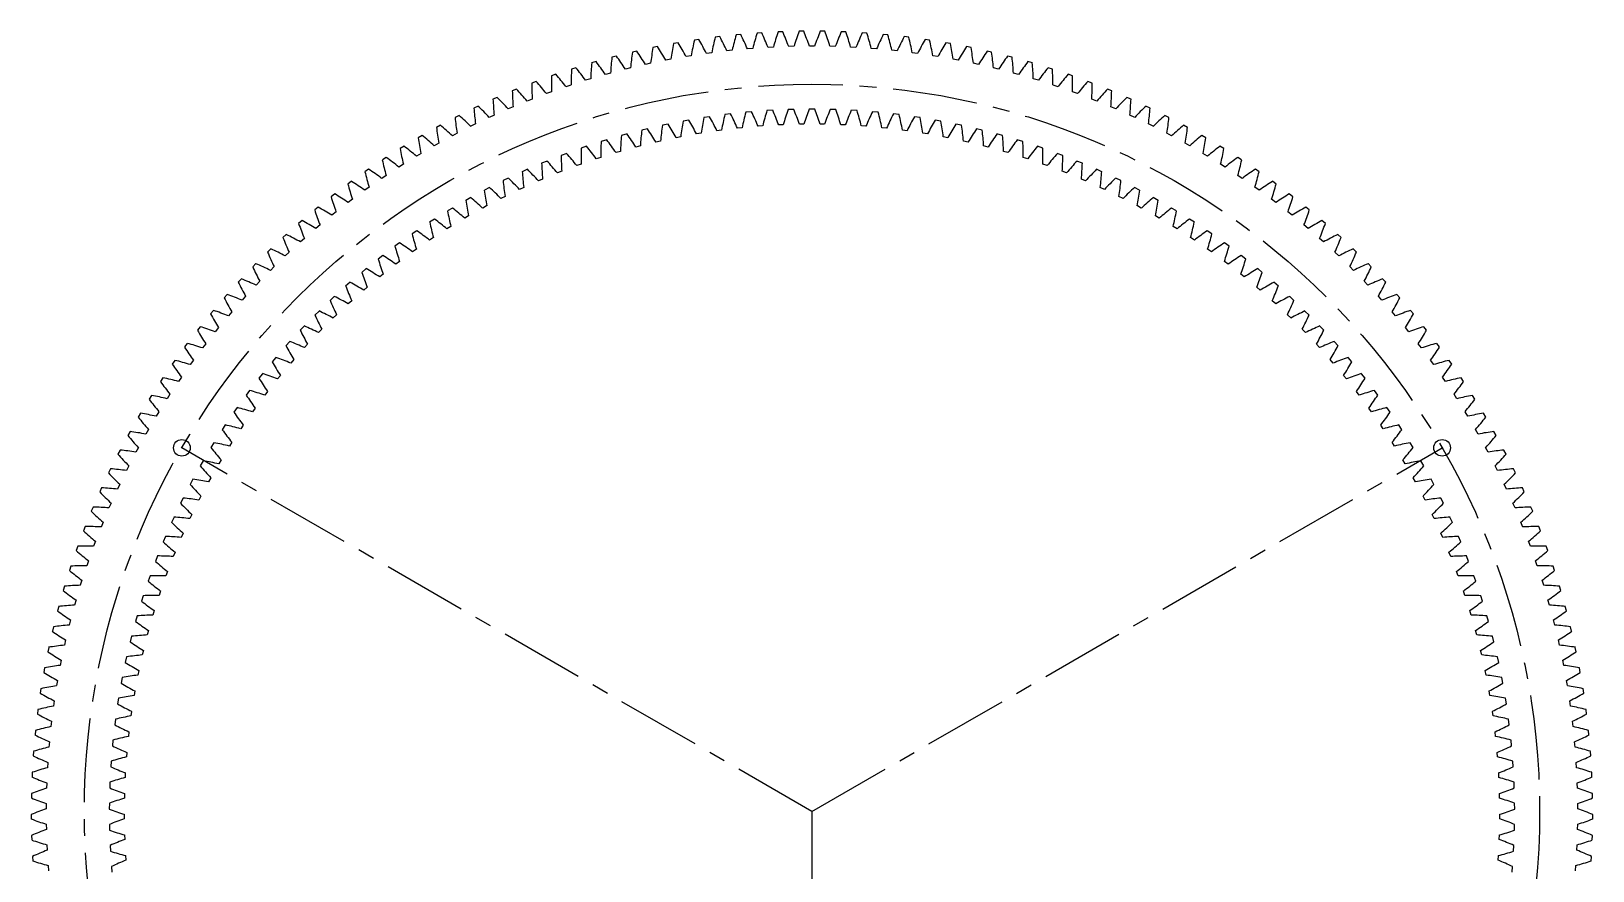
# Model space of a CAD drawing. Header units: millimetres. Extents: x -117 to 117, y -132 to 117.
# Drawn here: x -117.5 to 117.5, y -8.9 to 117.5 of the extents above; entities that cross this region are included whole.
import ezdxf

# ---------------------------------------------------------------- set-up
doc = ezdxf.new("R2010")
doc.units = ezdxf.units.MM
doc.linetypes.add('CENTERX2', pattern=[20.32, 12.7, -2.54, 2.54, -2.54])

msp = doc.modelspace()

# ---------------------------------------------------------------- linework, layer by layer
at = {"color": 7, "linetype": 'Continuous', "lineweight": 25}
for p, q in [((-23.27, 115.17), (-23.94, 115.04)), ((-20.15, 115.76), (-20.83, 115.64)), ((-17.02, 116.26), (-17.7, 116.16)), ((-13.88, 116.68), (-14.56, 116.59)), ((-10.73, 117.01), (-11.42, 116.94)), ((-7.57, 117.26), (-8.26, 117.21)), ((-4.41, 117.42), (-5.09, 117.39)), ((-2.71, 115.22), (-3.51, 115.2)), ((-1.24, 117.49), (-1.93, 117.48)), ((0.4, 115.25), (-0.4, 115.25)), ((1.93, 117.48), (1.24, 117.49)), ((3.51, 115.2), (2.71, 115.22)), ((5.09, 117.39), (4.41, 117.42)), ((8.26, 117.21), (7.57, 117.26)), ((11.42, 116.94), (10.73, 117.01)), ((14.56, 116.59), (13.88, 116.68)), ((17.7, 116.16), (17.02, 116.26)), ((20.83, 115.64), (20.15, 115.76)), ((23.94, 115.04), (23.27, 115.17)), ((-32.5, 112.92), (-33.16, 112.72)), ((-29.44, 113.75), (-30.1, 113.58)), ((-26.36, 114.5), (-27.03, 114.35)), ((-21.23, 113.28), (-22.02, 113.13)), ((-18.17, 113.81), (-18.96, 113.68)), ((-15.09, 114.26), (-15.89, 114.15)), ((-12.01, 114.62), (-12.81, 114.54)), ((-8.91, 114.9), (-9.71, 114.84)), ((-5.81, 115.1), (-6.61, 115.06)), ((6.61, 115.06), (5.81, 115.1)), ((9.71, 114.84), (8.91, 114.9)), ((12.81, 114.54), (12.01, 114.62)), ((15.89, 114.15), (15.09, 114.26)), ((18.96, 113.68), (18.17, 113.81)), ((22.02, 113.13), (21.23, 113.28)), ((27.03, 114.35), (26.36, 114.5)), ((30.1, 113.58), (29.44, 113.75)), ((33.16, 112.72), (32.5, 112.92)), ((-38.54, 111), (-39.18, 110.77)), ((-35.53, 112), (-36.18, 111.79)), ((-30.32, 111.19), (-31.09, 110.98)), ((-27.31, 111.97), (-28.09, 111.77)), ((-24.28, 112.66), (-25.06, 112.49)), ((25.06, 112.49), (24.28, 112.66)), ((28.09, 111.77), (27.31, 111.97)), ((31.09, 110.98), (30.32, 111.19)), ((36.18, 111.79), (35.53, 112)), ((39.18, 110.77), (38.54, 111)), ((-44.46, 108.76), (-45.1, 108.5)), ((-41.52, 109.92), (-42.16, 109.68)), ((-39.2, 108.38), (-39.96, 108.1)), ((-36.27, 109.39), (-37.03, 109.14)), ((-33.3, 110.33), (-34.07, 110.1)), ((34.07, 110.1), (33.3, 110.33)), ((37.03, 109.14), (36.27, 109.39)), ((39.96, 108.1), (39.2, 108.38)), ((42.16, 109.68), (41.52, 109.92)), ((45.1, 108.5), (44.46, 108.76)), ((-50.26, 106.21), (-50.88, 105.91)), ((-47.38, 107.52), (-48.01, 107.24)), ((-44.99, 106.11), (-45.73, 105.79)), ((-42.11, 107.28), (-42.86, 106.98)), ((0.44, 105.75), (-0.44, 105.75)), ((42.86, 106.98), (42.11, 107.28)), ((45.73, 105.79), (44.99, 106.11)), ((48.01, 107.24), (47.38, 107.52)), ((50.88, 105.91), (50.26, 106.21)), ((-53.11, 104.81), (-53.72, 104.5)), ((-50.64, 103.53), (-51.36, 103.17)), ((-47.83, 104.85), (-48.56, 104.52)), ((-21.66, 103.51), (-22.52, 103.33)), ((-18.54, 104.11), (-19.4, 103.96)), ((-15.41, 104.62), (-16.27, 104.49)), ((-12.25, 105.04), (-13.12, 104.93)), ((-9.09, 105.36), (-9.96, 105.28)), ((-5.92, 105.59), (-6.79, 105.53)), ((-4.32, 103.41), (-5.01, 103.38)), ((-2.74, 105.72), (-3.61, 105.69)), ((-1.21, 103.49), (-1.9, 103.48)), ((1.9, 103.48), (1.21, 103.49)), ((3.61, 105.69), (2.74, 105.72)), ((5.01, 103.38), (4.32, 103.41)), ((6.79, 105.53), (5.92, 105.59)), ((9.96, 105.28), (9.09, 105.36)), ((13.12, 104.93), (12.25, 105.04)), ((16.27, 104.49), (15.41, 104.62)), ((19.4, 103.96), (18.54, 104.11)), ((22.52, 103.33), (21.66, 103.51)), ((48.56, 104.52), (47.83, 104.85)), ((51.36, 103.17), (50.64, 103.53)), ((53.72, 104.5), (53.11, 104.81)), ((-58.68, 101.8), (-59.28, 101.45)), ((-55.92, 103.34), (-56.52, 103.01)), ((-53.42, 102.12), (-54.12, 101.75)), ((-30.9, 101.14), (-31.73, 100.88)), ((-27.84, 102.02), (-28.68, 101.79)), ((-24.77, 102.81), (-25.61, 102.6)), ((-19.76, 101.6), (-20.43, 101.46)), ((-16.7, 102.14), (-17.38, 102.03)), ((-13.62, 102.6), (-14.3, 102.51)), ((-10.53, 102.96), (-11.21, 102.89)), ((-7.43, 103.23), (-8.12, 103.18)), ((8.12, 103.18), (7.43, 103.23)), ((11.21, 102.89), (10.53, 102.96)), ((14.3, 102.51), (13.62, 102.6)), ((17.38, 102.03), (16.7, 102.14)), ((20.43, 101.46), (19.76, 101.6)), ((25.61, 102.6), (24.77, 102.81)), ((28.68, 101.79), (27.84, 102.02)), ((31.73, 100.88), (30.9, 101.14)), ((54.12, 101.75), (53.42, 102.12)), ((56.52, 103.01), (55.92, 103.34)), ((59.28, 101.45), (58.68, 101.8)), ((-61.4, 100.18), (-61.99, 99.82)), ((-58.84, 99.1), (-59.53, 98.68)), ((-56.15, 100.65), (-56.85, 100.25)), ((-36.92, 99.1), (-37.74, 98.79)), ((-33.92, 100.16), (-34.75, 99.88)), ((-28.83, 99.4), (-29.49, 99.21)), ((-25.83, 100.23), (-26.49, 100.05)), ((-22.8, 100.96), (-23.48, 100.8)), ((23.48, 100.8), (22.8, 100.96)), ((26.49, 100.05), (25.83, 100.23)), ((29.49, 99.21), (28.83, 99.4)), ((34.75, 99.88), (33.92, 100.16)), ((37.74, 98.79), (36.92, 99.1)), ((56.85, 100.25), (56.15, 100.65)), ((59.53, 98.68), (58.84, 99.1)), ((61.99, 99.82), (61.4, 100.18)), ((-66.72, 96.72), (-67.28, 96.33)), ((-64.08, 98.49), (-64.66, 98.11)), ((-61.49, 97.47), (-62.17, 97.04)), ((-42.81, 96.7), (-43.6, 96.34)), ((-39.88, 97.94), (-40.69, 97.61)), ((-37.66, 96.4), (-38.31, 96.15)), ((-34.75, 97.49), (-35.4, 97.26)), ((-31.8, 98.49), (-32.46, 98.28)), ((32.46, 98.28), (31.8, 98.49)), ((35.4, 97.26), (34.75, 97.49)), ((38.31, 96.15), (37.66, 96.4)), ((40.69, 97.61), (39.88, 97.94)), ((43.6, 96.34), (42.81, 96.7)), ((62.17, 97.04), (61.49, 97.47)), ((64.66, 98.11), (64.08, 98.49)), ((67.28, 96.33), (66.72, 96.72)), ((-69.3, 94.89), (-69.85, 94.48)), ((-66.66, 94.02), (-67.31, 93.55)), ((-64.1, 95.78), (-64.76, 95.33)), ((-45.7, 95.37), (-46.48, 94.99)), ((-40.54, 95.23), (-41.18, 94.96)), ((41.18, 94.96), (40.54, 95.23)), ((46.48, 94.99), (45.7, 95.37)), ((64.76, 95.33), (64.1, 95.78)), ((67.31, 93.55), (66.66, 94.02)), ((69.85, 94.48), (69.3, 94.89)), ((-71.83, 92.99), (-72.37, 92.56)), ((-69.17, 92.18), (-69.81, 91.7)), ((-51.34, 92.45), (-52.1, 92.02)), ((-48.54, 93.95), (-49.31, 93.55)), ((-46.19, 92.62), (-46.81, 92.31)), ((-43.39, 93.97), (-44.01, 93.67)), ((44.01, 93.67), (43.39, 93.97)), ((46.81, 92.31), (46.19, 92.62)), ((49.31, 93.55), (48.54, 93.95)), ((52.1, 92.02), (51.34, 92.45)), ((69.81, 91.7), (69.17, 92.18)), ((72.37, 92.56), (71.83, 92.99)), ((-74.31, 91.01), (-74.84, 90.58)), ((-71.63, 90.29), (-72.26, 89.79)), ((-54.1, 90.87), (-54.85, 90.42)), ((-51.68, 89.68), (-52.27, 89.33)), ((-48.96, 91.19), (-49.56, 90.86)), ((49.56, 90.86), (48.96, 91.19)), ((52.27, 89.33), (51.68, 89.68)), ((54.85, 90.42), (54.1, 90.87)), ((72.26, 89.79), (71.63, 90.29)), ((74.84, 90.58), (74.31, 91.01)), ((-76.74, 88.98), (-77.26, 88.53)), ((-74.04, 88.32), (-74.65, 87.8)), ((-59.46, 87.45), (-60.18, 86.96)), ((-56.81, 89.2), (-57.54, 88.73)), ((-54.35, 88.08), (-54.93, 87.72)), ((54.93, 87.72), (54.35, 88.08)), ((57.54, 88.73), (56.81, 89.2)), ((60.18, 86.96), (59.46, 87.45)), ((74.65, 87.8), (74.04, 88.32)), ((77.26, 88.53), (76.74, 88.98)), ((-81.43, 84.71), (-81.92, 84.23)), ((-79.11, 86.88), (-79.62, 86.41)), ((-76.39, 86.29), (-76.99, 85.76)), ((-62.06, 85.62), (-62.77, 85.11)), ((-59.54, 84.66), (-60.11, 84.26)), ((-56.97, 86.41), (-57.55, 86.03)), ((57.55, 86.03), (56.97, 86.41)), ((60.11, 84.26), (59.54, 84.66)), ((62.77, 85.11), (62.06, 85.62)), ((76.99, 85.76), (76.39, 86.29)), ((79.62, 86.41), (79.11, 86.88)), ((81.92, 84.23), (81.43, 84.71)), ((-83.68, 82.49), (-84.16, 82)), ((-78.69, 84.2), (-79.28, 83.65)), ((-64.61, 83.72), (-65.3, 83.18)), ((-62.06, 82.83), (-62.61, 82.41)), ((62.61, 82.41), (62.06, 82.83)), ((65.3, 83.18), (64.61, 83.72)), ((79.28, 83.65), (78.69, 84.2)), ((84.16, 82), (83.68, 82.49)), ((-85.87, 80.2), (-86.34, 79.7)), ((-80.93, 82.05), (-81.5, 81.48)), ((-67.1, 81.74), (-67.77, 81.18)), ((-64.52, 80.93), (-65.06, 80.49)), ((65.06, 80.49), (64.52, 80.93)), ((67.77, 81.18), (67.1, 81.74)), ((81.5, 81.48), (80.93, 82.05)), ((86.34, 79.7), (85.87, 80.2)), ((-88.01, 77.85), (-88.46, 77.34)), ((-85.24, 77.57), (-85.78, 76.97)), ((-83.12, 79.84), (-83.67, 79.26)), ((-71.89, 77.56), (-72.52, 76.96)), ((-69.52, 79.69), (-70.18, 79.11)), ((-66.93, 78.95), (-67.45, 78.5)), ((67.45, 78.5), (66.93, 78.95)), ((70.18, 79.11), (69.52, 79.69)), ((72.52, 76.96), (71.89, 77.56)), ((83.67, 79.26), (83.12, 79.84)), ((85.78, 76.97), (85.24, 77.57)), ((88.46, 77.34), (88.01, 77.85)), ((-90.07, 75.45), (-90.51, 74.93)), ((-87.3, 75.24), (-87.82, 74.63)), ((-74.19, 75.36), (-74.8, 74.75)), ((-69.27, 76.9), (-69.78, 76.44)), ((69.78, 76.44), (69.27, 76.9)), ((74.8, 74.75), (74.19, 75.36)), ((87.82, 74.63), (87.3, 75.24)), ((90.51, 74.93), (90.07, 75.45)), ((-92.07, 73), (-92.5, 72.46)), ((-89.3, 72.86), (-89.8, 72.24)), ((-76.42, 73.1), (-77.02, 72.47)), ((-71.55, 74.79), (-72.05, 74.31)), ((72.05, 74.31), (71.55, 74.79)), ((77.02, 72.47), (76.42, 73.1)), ((89.8, 72.24), (89.3, 72.86)), ((92.5, 72.46), (92.07, 73)), ((-78.58, 70.77), (-79.16, 70.12)), ((-73.76, 72.6), (-74.25, 72.11)), ((74.25, 72.11), (73.76, 72.6)), ((79.16, 70.12), (78.58, 70.77)), ((-94.01, 70.49), (-94.42, 69.94)), ((-91.23, 70.43), (-91.72, 69.79)), ((-80.67, 68.38), (-81.23, 67.71)), ((-75.91, 70.35), (-76.38, 69.84)), ((76.38, 69.84), (75.91, 70.35)), ((81.23, 67.71), (80.67, 68.38)), ((91.72, 69.79), (91.23, 70.43)), ((94.42, 69.94), (94.01, 70.49)), ((-95.88, 67.93), (-96.27, 67.37)), ((-93.09, 67.94), (-93.56, 67.29)), ((-82.69, 65.92), (-83.23, 65.24)), ((-77.99, 68.04), (-78.45, 67.52)), ((78.45, 67.52), (77.99, 68.04)), ((83.23, 65.24), (82.69, 65.92)), ((93.56, 67.29), (93.09, 67.94)), ((96.27, 67.37), (95.88, 67.93)), ((-97.67, 65.32), (-98.05, 64.75)), ((-94.89, 65.41), (-95.34, 64.74)), ((-80, 65.66), (-80.44, 65.13)), ((80.44, 65.13), (80, 65.66)), ((95.34, 64.74), (94.89, 65.41)), ((98.05, 64.75), (97.67, 65.32)), ((-99.4, 62.66), (-99.76, 62.08)), ((-96.62, 62.82), (-97.06, 62.15)), ((-84.64, 63.4), (-85.15, 62.71)), ((-81.94, 63.23), (-82.36, 62.68)), ((82.36, 62.68), (81.94, 63.23)), ((85.15, 62.71), (84.64, 63.4)), ((97.06, 62.15), (96.62, 62.82)), ((99.76, 62.08), (99.4, 62.66)), ((-101.05, 59.96), (-101.4, 59.37)), ((-98.28, 60.19), (-98.7, 59.51)), ((-86.5, 60.83), (-87, 60.12)), ((-83.8, 60.74), (-84.21, 60.18)), ((84.21, 60.18), (83.8, 60.74)), ((87, 60.12), (86.5, 60.83)), ((98.7, 59.51), (98.28, 60.19)), ((101.4, 59.37), (101.05, 59.96)), ((-102.63, 57.21), (-102.96, 56.61)), ((-99.87, 57.52), (-100.26, 56.83)), ((-88.29, 58.2), (-88.77, 57.48)), ((-85.59, 58.19), (-85.98, 57.62)), ((85.98, 57.62), (85.59, 58.19)), ((88.77, 57.48), (88.29, 58.2)), ((100.26, 56.83), (99.87, 57.52)), ((102.96, 56.61), (102.63, 57.21)), ((-104.14, 54.42), (-104.45, 53.81)), ((-101.38, 54.81), (-101.76, 54.1)), ((-90, 55.52), (-90.46, 54.78)), ((-87.3, 55.59), (-87.67, 55.01)), ((87.67, 55.01), (87.3, 55.59)), ((90.46, 54.78), (90, 55.52)), ((101.76, 54.1), (101.38, 54.81)), ((104.45, 53.81), (104.14, 54.42)), ((-102.82, 52.06), (-103.18, 51.34)), ((-91.63, 52.79), (-92.06, 52.04)), ((-88.93, 52.94), (-89.29, 52.35)), ((89.29, 52.35), (88.93, 52.94)), ((92.06, 52.04), (91.63, 52.79)), ((103.18, 51.34), (102.82, 52.06)), ((-105.57, 51.6), (-105.87, 50.98)), ((-93.18, 50.02), (-93.58, 49.25)), ((-90.49, 50.25), (-90.82, 49.64)), ((90.82, 49.64), (90.49, 50.25)), ((93.58, 49.25), (93.18, 50.02)), ((105.87, 50.98), (105.57, 51.6)), ((-106.92, 48.73), (-107.2, 48.11)), ((-104.19, 49.26), (-104.53, 48.54)), ((-94.64, 47.19), (-95.02, 46.41)), ((-91.96, 47.5), (-92.27, 46.89)), ((92.27, 46.89), (91.96, 47.5)), ((95.02, 46.41), (94.64, 47.19)), ((104.53, 48.54), (104.19, 49.26)), ((107.2, 48.11), (106.92, 48.73)), ((-108.19, 45.83), (-108.46, 45.2)), ((-105.48, 46.44), (-105.8, 45.7)), ((-93.34, 44.72), (-93.64, 44.09)), ((93.64, 44.09), (93.34, 44.72)), ((105.8, 45.7), (105.48, 46.44)), ((108.46, 45.2), (108.19, 45.83)), ((-109.39, 42.9), (-109.64, 42.26)), ((-106.69, 43.58), (-106.99, 42.83)), ((-96.01, 44.33), (-96.37, 43.53)), ((96.37, 43.53), (96.01, 44.33)), ((106.99, 42.83), (106.69, 43.58)), ((109.64, 42.26), (109.39, 42.9)), ((-107.83, 40.68), (-108.11, 39.93)), ((-97.3, 41.42), (-97.64, 40.62)), ((-94.64, 41.89), (-94.92, 41.26)), ((94.92, 41.26), (94.64, 41.89)), ((97.64, 40.62), (97.3, 41.42)), ((108.11, 39.93), (107.83, 40.68)), ((-110.51, 39.93), (-110.74, 39.28)), ((-108.89, 37.76), (-109.15, 37)), ((-98.5, 38.48), (-98.82, 37.66)), ((-95.86, 39.03), (-96.12, 38.39)), ((96.12, 38.39), (95.86, 39.03)), ((98.82, 37.66), (98.5, 38.48)), ((109.15, 37), (108.89, 37.76)), ((110.74, 39.28), (110.51, 39.93)), ((-111.54, 36.94), (-111.76, 36.28)), ((-99.61, 35.5), (-99.9, 34.68)), ((-96.99, 36.13), (-97.23, 35.48)), ((97.23, 35.48), (96.99, 36.13)), ((99.9, 34.68), (99.61, 35.5)), ((111.76, 36.28), (111.54, 36.94)), ((-112.5, 33.92), (-112.69, 33.26)), ((-109.87, 34.81), (-110.11, 34.05)), ((-98.03, 33.2), (-98.25, 32.54)), ((98.25, 32.54), (98.03, 33.2)), ((110.11, 34.05), (109.87, 34.81)), ((112.69, 33.26), (112.5, 33.92)), ((-113.37, 30.87), (-113.55, 30.21)), ((-110.76, 31.84), (-110.98, 31.07)), ((-100.64, 32.49), (-100.9, 31.66)), ((100.9, 31.66), (100.64, 32.49)), ((110.98, 31.07), (110.76, 31.84)), ((113.55, 30.21), (113.37, 30.87)), ((-111.58, 28.84), (-111.78, 28.06)), ((-101.57, 29.45), (-101.81, 28.61)), ((-98.99, 30.24), (-99.18, 29.57)), ((99.18, 29.57), (98.99, 30.24)), ((101.81, 28.61), (101.57, 29.45)), ((111.78, 28.06), (111.58, 28.84)), ((-114.16, 27.8), (-114.32, 27.13)), ((-102.41, 26.38), (-102.62, 25.54)), ((-99.85, 27.25), (-100.03, 26.58)), ((100.03, 26.58), (99.85, 27.25)), ((102.62, 25.54), (102.41, 26.38)), ((114.32, 27.13), (114.16, 27.8)), ((-114.87, 24.71), (-115.01, 24.04)), ((-112.32, 25.82), (-112.5, 25.04)), ((-100.62, 24.23), (-100.78, 23.56)), ((100.78, 23.56), (100.62, 24.23)), ((112.5, 25.04), (112.32, 25.82)), ((115.01, 24.04), (114.87, 24.71)), ((-115.5, 21.61), (-115.62, 20.93)), ((-112.97, 22.78), (-113.13, 22)), ((-103.15, 23.29), (-103.34, 22.44)), ((-101.31, 21.2), (-101.45, 20.52)), ((101.45, 20.52), (101.31, 21.2)), ((103.34, 22.44), (103.15, 23.29)), ((113.13, 22), (112.97, 22.78)), ((115.62, 20.93), (115.5, 21.61)), ((-113.55, 19.73), (-113.68, 18.94)), ((-103.81, 20.18), (-103.97, 19.33)), ((103.97, 19.33), (103.81, 20.18)), ((113.68, 18.94), (113.55, 19.73)), ((-116.04, 18.49), (-116.14, 17.81)), ((-114.04, 16.66), (-114.15, 15.86)), ((-104.37, 17.05), (-104.5, 16.19)), ((-101.9, 18.14), (-102.02, 17.46)), ((102.02, 17.46), (101.9, 18.14)), ((104.5, 16.19), (104.37, 17.05)), ((114.15, 15.86), (114.04, 16.66)), ((116.14, 17.81), (116.04, 18.49)), ((-116.49, 15.35), (-116.58, 14.67)), ((-102.4, 15.07), (-102.5, 14.39)), ((102.5, 14.39), (102.4, 15.07)), ((116.58, 14.67), (116.49, 15.35)), ((-116.86, 12.2), (-116.93, 11.52)), ((-114.45, 13.58), (-114.54, 12.78)), ((-104.83, 13.91), (-104.94, 13.04)), ((-102.8, 11.99), (-102.88, 11.3)), ((102.88, 11.3), (102.8, 11.99)), ((104.94, 13.04), (104.83, 13.91)), ((114.54, 12.78), (114.45, 13.58)), ((116.93, 11.52), (116.86, 12.2)), ((-114.77, 10.49), (-114.84, 9.69)), ((-105.2, 10.75), (-105.29, 9.88)), ((105.29, 9.88), (105.2, 10.75)), ((114.84, 9.69), (114.77, 10.49)), ((-117.15, 9.05), (-117.2, 8.36)), ((-115.01, 7.39), (-115.06, 6.59)), ((-105.48, 7.58), (-105.54, 6.71)), ((-103.12, 8.89), (-103.17, 8.2)), ((103.17, 8.2), (103.12, 8.89)), ((105.54, 6.71), (105.48, 7.58)), ((115.06, 6.59), (115.01, 7.39)), ((117.2, 8.36), (117.15, 9.05)), ((-117.35, 5.89), (-117.38, 5.2)), ((-103.34, 5.79), (-103.37, 5.1)), ((103.37, 5.1), (103.34, 5.79)), ((117.38, 5.2), (117.35, 5.89)), ((-117.47, 2.72), (-117.48, 2.03)), ((-115.17, 4.28), (-115.2, 3.48)), ((-105.66, 4.41), (-105.69, 3.54)), ((-103.47, 2.68), (-103.48, 1.99)), ((103.48, 1.99), (103.47, 2.68)), ((105.69, 3.54), (105.66, 4.41)), ((115.2, 3.48), (115.17, 4.28)), ((117.48, 2.03), (117.47, 2.72)), ((-115.24, 1.18), (-115.25, 0.38)), ((-105.74, 1.23), (-105.75, 0.36)), ((105.75, 0.36), (105.74, 1.23)), ((115.25, 0.38), (115.24, 1.18)), ((-117.5, -0.45), (-117.49, -1.14)), ((-115.23, -1.93), (-115.22, -2.73)), ((-105.73, -1.95), (-105.71, -2.82)), ((-103.5, -0.43), (-103.49, -1.12)), ((103.49, -1.12), (103.5, -0.43)), ((105.71, -2.82), (105.73, -1.95)), ((115.22, -2.73), (115.23, -1.93)), ((117.49, -1.14), (117.5, -0.45)), ((-117.44, -3.62), (-117.42, -4.3)), ((-103.44, -3.54), (-103.41, -4.23)), ((103.41, -4.23), (103.44, -3.54)), ((117.42, -4.3), (117.44, -3.62)), ((-117.3, -6.78), (-117.26, -7.47)), ((-115.14, -5.04), (-115.1, -5.84)), ((-105.63, -5.13), (-105.58, -6)), ((-103.29, -6.65), (-103.24, -7.34)), ((103.24, -7.34), (103.29, -6.65)), ((105.58, -6), (105.63, -5.13)), ((115.1, -5.84), (115.14, -5.04)), ((117.26, -7.47), (117.3, -6.78)), ((-114.96, -8.14), (-114.9, -8.94)), ((-105.42, -8.3), (-105.35, -9.17)), ((105.35, -9.17), (105.42, -8.3)), ((114.9, -8.94), (114.96, -8.14))]:
    msp.add_line(p, q, dxfattribs=at)
at = {"color": 7, "linetype": 'CENTERX2'}
for q in [(-94.83, 54.75), (94.83, 54.75), (0, -109.5)]:
    msp.add_line((0, 0), q, dxfattribs=at)
msp.add_circle((0, 0), 109.5, dxfattribs=at)
at = {"color": 7, "linetype": 'Continuous', "lineweight": 25}
for centre in [(-94.83, 54.75), (94.83, 54.75)]:
    msp.add_circle(centre, 1.25, dxfattribs=at)
for centre, radius, start, end in [((-62.43, 89.93), 46.6, 29.8586, 32.8063), ((24.89, 106.61), 46.6, 168.8246, 171.7723), ((-59.99, 91.58), 46.6, 28.3135, 31.2612), ((27.75, 105.9), 46.6, 167.2795, 170.2273), ((-57.5, 93.16), 46.6, 26.7684, 29.7162), ((30.6, 105.11), 46.6, 165.7345, 168.6822), ((-54.96, 94.68), 46.6, 25.2234, 28.1711), ((33.42, 104.25), 46.6, 164.1894, 167.1371), ((-52.39, 96.12), 46.6, 23.6783, 26.626), ((36.22, 103.31), 46.6, 162.6443, 165.5921), ((-49.78, 97.5), 46.6, 22.1332, 25.081), ((38.99, 102.29), 46.6, 161.0993, 164.047), ((-47.13, 98.81), 46.6, 20.5882, 23.5359), ((41.74, 101.21), 46.6, 159.5542, 162.502), ((-44.45, 100.04), 46.6, 19.0431, 21.9908), ((44.45, 100.04), 46.6, 158.0092, 160.9569), ((-41.74, 101.21), 46.6, 17.498, 20.4458), ((47.13, 98.81), 46.6, 156.4641, 159.4118), ((-38.99, 102.29), 46.6, 15.953, 18.9007), ((49.78, 97.5), 46.6, 154.919, 157.8668), ((-36.22, 103.31), 46.6, 14.4079, 17.3557), ((52.39, 96.12), 46.6, 153.374, 156.3217), ((-33.42, 104.25), 46.6, 12.8629, 15.8106), ((54.96, 94.68), 46.6, 151.8289, 154.7766), ((-30.6, 105.11), 46.6, 11.3178, 14.2655), ((57.5, 93.16), 46.6, 150.2838, 153.2316), ((-27.75, 105.9), 46.6, 9.7727, 12.7205), ((59.99, 91.58), 46.6, 148.7388, 151.6865), ((-24.89, 106.61), 46.6, 8.2277, 11.1754), ((62.43, 89.93), 46.6, 147.1937, 150.1414), ((-69.5, 84.59), 46.6, 34.4938, 37.4415), ((16.19, 108.27), 46.6, 173.4598, 176.4075), ((-67.19, 86.43), 46.6, 32.9487, 35.8964), ((19.11, 107.79), 46.6, 171.9147, 174.8625), ((-64.84, 88.21), 46.6, 31.4036, 34.3514), ((22, 107.24), 46.6, 170.3697, 173.3174), ((-22, 107.24), 46.6, 6.6826, 9.6303), ((64.84, 88.21), 46.6, 145.6486, 148.5964), ((-19.11, 107.79), 46.6, 5.1375, 8.0853), ((67.19, 86.43), 46.6, 144.1036, 147.0513), ((-16.19, 108.27), 46.6, 3.5925, 6.5402), ((69.5, 84.59), 46.6, 142.5585, 145.5062), ((7.39, 109.22), 46.6, 178.095, 181.0427), ((-73.96, 80.72), 46.6, 37.5839, 40.5316), ((10.33, 108.99), 46.6, 176.5499, 179.4977), ((-71.75, 82.68), 46.6, 36.0388, 38.9866), ((13.27, 108.67), 46.6, 175.0049, 177.9526), ((-13.27, 108.67), 46.6, 2.0474, 4.9951), ((71.75, 82.68), 46.6, 141.0134, 143.9612), ((-10.33, 108.99), 46.6, 0.5023, 3.4501), ((73.96, 80.72), 46.6, 139.4684, 142.4161), ((-7.39, 109.22), 46.6, 358.9573, 1.905), ((1.49, 109.46), 46.6, 181.1851, 184.1329), ((-78.2, 76.61), 46.6, 40.674, 43.6217), ((4.44, 109.38), 46.6, 179.6401, 182.5878), ((-76.1, 78.69), 46.6, 39.1289, 42.0767), ((76.1, 78.69), 46.6, 137.9233, 140.8711), ((-4.44, 109.38), 46.6, 357.4122, 0.3599), ((78.2, 76.61), 46.6, 136.3783, 139.326), ((-1.49, 109.46), 46.6, 355.8671, 358.8149), ((-4.41, 109.39), 46.6, 184.2752, 187.223), ((-82.22, 72.29), 46.6, 43.7641, 46.7119), ((-1.46, 109.46), 46.6, 182.7302, 185.6779), ((-80.24, 74.48), 46.6, 42.2191, 45.1668), ((48.58, 87.66), 52.25, 159.741, 162.3582), ((-48.58, 87.66), 52.25, 17.6418, 20.259), ((80.24, 74.48), 46.6, 134.8332, 137.7809), ((1.46, 109.46), 46.6, 354.3221, 357.2698), ((82.22, 72.29), 46.6, 133.2881, 136.2359), ((4.41, 109.39), 46.6, 352.777, 355.7248), ((-7.36, 109.23), 46.6, 185.8203, 188.768), ((-84.13, 70.04), 46.6, 45.3092, 48.2569), ((-65.82, 75.58), 52.25, 29.6992, 32.3164), ((32.07, 94.95), 52.25, 170.0759, 172.6931), ((-63.52, 77.52), 52.25, 27.9767, 30.594), ((34.91, 93.94), 52.25, 168.3534, 170.9706), ((-61.16, 79.39), 52.25, 26.2542, 28.8715), ((37.72, 92.85), 52.25, 166.6309, 169.2481), ((-58.75, 81.2), 52.25, 24.5318, 27.149), ((40.49, 91.68), 52.25, 164.9084, 167.5257), ((-56.28, 82.93), 52.25, 22.8093, 25.4265), ((43.23, 90.42), 52.25, 163.1859, 165.8032), ((-53.76, 84.58), 52.25, 21.0868, 23.704), ((45.93, 89.08), 52.25, 161.4635, 164.0807), ((-51.19, 86.16), 52.25, 19.3643, 21.9815), ((51.19, 86.16), 52.25, 158.0185, 160.6357), ((-45.93, 89.08), 52.25, 15.9193, 18.5365), ((53.76, 84.58), 52.25, 156.296, 158.9132), ((-43.23, 90.42), 52.25, 14.1968, 16.8141), ((56.28, 82.93), 52.25, 154.5735, 157.1907), ((-40.49, 91.68), 52.25, 12.4743, 15.0916), ((58.75, 81.2), 52.25, 152.851, 155.4682), ((-37.72, 92.85), 52.25, 10.7519, 13.3691), ((61.16, 79.39), 52.25, 151.1285, 153.7458), ((-34.91, 93.94), 52.25, 9.0294, 11.6466), ((63.52, 77.52), 52.25, 149.406, 152.0233), ((-32.07, 94.95), 52.25, 7.3069, 9.9241), ((65.82, 75.58), 52.25, 147.6836, 150.3008), ((84.13, 70.04), 46.6, 131.7431, 134.6908), ((7.36, 109.23), 46.6, 351.232, 354.1797), ((-13.24, 108.67), 46.6, 188.9104, 191.8582), ((-87.79, 65.41), 46.6, 48.3993, 51.3471), ((-10.3, 108.99), 46.6, 187.3654, 190.3131), ((-85.99, 67.75), 46.6, 46.8543, 49.802), ((-72.36, 69.34), 52.25, 34.8667, 37.4839), ((23.39, 97.45), 52.25, 175.2434, 177.8606), ((-70.24, 71.48), 52.25, 33.1442, 35.7614), ((26.3, 96.71), 52.25, 173.5209, 176.1381), ((-68.06, 73.56), 52.25, 31.4217, 34.0389), ((29.2, 95.87), 52.25, 171.7984, 174.4156), ((-29.2, 95.87), 52.25, 5.5844, 8.2016), ((68.06, 73.56), 52.25, 145.9611, 148.5783), ((-26.3, 96.71), 52.25, 3.8619, 6.4791), ((70.24, 71.48), 52.25, 144.2386, 146.8558), ((-23.39, 97.45), 52.25, 2.1394, 4.7566), ((72.36, 69.34), 52.25, 142.5161, 145.1333), ((85.99, 67.75), 46.6, 130.198, 133.1457), ((10.3, 108.99), 46.6, 349.6869, 352.6346), ((87.79, 65.41), 46.6, 128.6529, 131.6007), ((13.24, 108.67), 46.6, 348.1418, 351.0896), ((-16.16, 108.27), 46.6, 190.4555, 193.4032), ((-89.52, 63.01), 46.6, 49.9444, 52.8921), ((14.51, 99.16), 52.25, 180.4108, 183.0281), ((-76.4, 64.87), 52.25, 38.3117, 40.9289), ((17.49, 98.68), 52.25, 178.6883, 181.3056), ((-74.41, 67.13), 52.25, 36.5892, 39.2064), ((20.45, 98.11), 52.25, 176.9658, 179.5831), ((-20.45, 98.11), 52.25, 0.4169, 3.0342), ((74.41, 67.13), 52.25, 140.7936, 143.4108), ((-17.49, 98.68), 52.25, 358.6944, 1.3117), ((76.4, 64.87), 52.25, 139.0711, 141.6883), ((-14.51, 99.16), 52.25, 356.9719, 359.5892), ((89.52, 63.01), 46.6, 127.1079, 130.0556), ((16.16, 108.27), 46.6, 346.5968, 349.5445), ((-92.79, 58.1), 46.6, 53.0345, 55.9823), ((-19.08, 107.8), 46.6, 192.0006, 194.9483), ((-91.19, 60.58), 46.6, 51.4895, 54.4372), ((-80.16, 60.16), 52.25, 41.7566, 44.3739), ((11.53, 99.56), 52.25, 182.1333, 184.7505), ((-78.31, 62.54), 52.25, 40.0341, 42.6514), ((78.31, 62.54), 52.25, 137.3486, 139.9659), ((-11.53, 99.56), 52.25, 355.2495, 357.8667), ((80.16, 60.16), 52.25, 135.6261, 138.2434), ((91.19, 60.58), 46.6, 125.5628, 128.5105), ((19.08, 107.8), 46.6, 345.0517, 347.9994), ((92.79, 58.1), 46.6, 124.0177, 126.9655), ((-24.86, 106.61), 46.6, 195.0907, 198.0384), ((-94.32, 55.57), 46.6, 54.5796, 57.5273), ((-21.98, 107.25), 46.6, 193.5456, 196.4934), ((5.52, 100.07), 52.25, 185.5783, 188.1955), ((-81.93, 57.72), 52.25, 43.4791, 46.0964), ((8.53, 99.86), 52.25, 183.8558, 186.473), ((-8.53, 99.86), 52.25, 353.527, 356.1442), ((81.93, 57.72), 52.25, 133.9036, 136.5209), ((-5.52, 100.07), 52.25, 351.8045, 354.4217), ((21.98, 107.25), 46.6, 343.5066, 346.4544), ((94.32, 55.57), 46.6, 122.4727, 125.4204), ((24.86, 106.61), 46.6, 341.9616, 344.9093), ((-27.73, 105.91), 46.6, 196.6358, 199.5835), ((-95.78, 53.01), 46.6, 56.1247, 59.0724), ((-0.5, 100.22), 52.25, 189.0233, 191.6405), ((-85.25, 52.69), 52.25, 46.9241, 49.5413), ((2.51, 100.19), 52.25, 187.3008, 189.918), ((-83.63, 55.23), 52.25, 45.2016, 47.8188), ((83.63, 55.23), 52.25, 132.1812, 134.7984), ((-2.51, 100.19), 52.25, 350.082, 352.6992), ((85.25, 52.69), 52.25, 130.4587, 133.0759), ((0.5, 100.22), 52.25, 348.3595, 350.9767), ((95.78, 53.01), 46.6, 120.9276, 123.8753), ((27.73, 105.91), 46.6, 340.4165, 343.3642), ((-30.57, 105.12), 46.6, 198.1808, 201.1286), ((-97.18, 50.41), 46.6, 57.6697, 60.6175), ((-3.51, 100.16), 52.25, 190.7458, 193.363), ((-86.79, 50.11), 52.25, 48.6466, 51.2638), ((86.79, 50.11), 52.25, 128.7362, 131.3534), ((3.51, 100.16), 52.25, 346.637, 349.2542), ((97.18, 50.41), 46.6, 119.3825, 122.3303), ((30.57, 105.12), 46.6, 338.8714, 341.8192), ((-33.39, 104.26), 46.6, 199.7259, 202.6736), ((-98.5, 47.77), 46.6, 59.2148, 62.1625), ((-9.52, 99.77), 52.25, 194.1907, 196.808), ((-89.65, 44.8), 52.25, 52.0916, 54.7088), ((-6.52, 100.01), 52.25, 192.4682, 195.0855), ((-88.26, 47.48), 52.25, 50.3691, 52.9863), ((88.26, 47.48), 52.25, 127.0137, 129.6309), ((6.52, 100.01), 52.25, 344.9145, 347.5318), ((89.65, 44.8), 52.25, 125.2912, 127.9084), ((9.52, 99.77), 52.25, 343.192, 345.8093), ((98.5, 47.77), 46.6, 117.8375, 120.7852), ((33.39, 104.26), 46.6, 337.3264, 340.2741), ((-100.93, 42.39), 46.6, 62.3049, 65.2527), ((-36.19, 103.32), 46.6, 201.271, 204.2187), ((-99.75, 45.1), 46.6, 60.7598, 63.7076), ((-12.52, 99.44), 52.25, 195.9132, 198.5304), ((-90.95, 42.09), 52.25, 53.8141, 56.4313), ((90.95, 42.09), 52.25, 123.5687, 126.1859), ((12.52, 99.44), 52.25, 341.4696, 344.0868), ((99.75, 45.1), 46.6, 116.2924, 119.2402), ((36.19, 103.32), 46.6, 335.7813, 338.729), ((100.93, 42.39), 46.6, 114.7473, 117.6951), ((-102.04, 39.65), 46.6, 63.85, 66.7977), ((-38.97, 102.3), 46.6, 202.816, 205.7638), ((-15.5, 99.01), 52.25, 197.6357, 200.2529), ((-92.18, 39.33), 52.25, 55.5365, 58.1538), ((92.18, 39.33), 52.25, 121.8462, 124.4635), ((15.5, 99.01), 52.25, 339.7471, 342.3643), ((38.97, 102.3), 46.6, 334.2362, 337.184), ((102.04, 39.65), 46.6, 113.2023, 116.15), ((-103.07, 36.89), 46.6, 65.395, 68.3428), ((-41.71, 101.22), 46.6, 204.3611, 207.3088), ((-18.47, 98.5), 52.25, 199.3582, 201.9754), ((-93.32, 36.55), 52.25, 57.259, 59.8763), ((93.32, 36.55), 52.25, 120.1237, 122.741), ((18.47, 98.5), 52.25, 338.0246, 340.6418), ((41.71, 101.22), 46.6, 332.6912, 335.6389), ((103.07, 36.89), 46.6, 111.6572, 114.605), ((-104.03, 34.1), 46.6, 66.9401, 69.8878), ((-44.42, 100.06), 46.6, 205.9061, 208.8539), ((-95.35, 30.87), 52.25, 60.704, 63.3212), ((-21.42, 97.9), 52.25, 201.0807, 203.6979), ((-94.38, 33.72), 52.25, 58.9815, 61.5987), ((94.38, 33.72), 52.25, 118.4013, 121.0185), ((21.42, 97.9), 52.25, 336.3021, 338.9193), ((95.35, 30.87), 52.25, 116.6788, 119.296), ((44.42, 100.06), 46.6, 331.1461, 334.0939), ((104.03, 34.1), 46.6, 110.1122, 113.0599), ((-104.91, 31.28), 46.6, 68.4852, 71.4329), ((-47.11, 98.82), 46.6, 207.4512, 210.399), ((-96.23, 27.99), 52.25, 62.4265, 65.0437), ((-24.36, 97.22), 52.25, 202.8032, 205.4204), ((24.36, 97.22), 52.25, 334.5796, 337.1968), ((96.23, 27.99), 52.25, 114.9563, 117.5735), ((47.11, 98.82), 46.6, 329.601, 332.5488), ((104.91, 31.28), 46.6, 108.5671, 111.5148), ((-105.72, 28.44), 46.6, 70.0302, 72.978), ((-49.75, 97.52), 46.6, 208.9963, 211.944), ((-97.03, 25.09), 52.25, 64.149, 66.7662), ((-27.27, 96.44), 52.25, 204.5257, 207.1429), ((27.27, 96.44), 52.25, 332.8571, 335.4743), ((97.03, 25.09), 52.25, 113.2338, 115.851), ((49.75, 97.52), 46.6, 328.056, 331.0037), ((105.72, 28.44), 46.6, 107.022, 109.9698), ((-52.36, 96.14), 46.6, 210.5413, 213.4891), ((-97.74, 22.16), 52.25, 65.8715, 68.4887), ((-30.16, 95.58), 52.25, 206.2481, 208.8654), ((30.16, 95.58), 52.25, 331.1346, 333.7519), ((97.74, 22.16), 52.25, 111.5113, 114.1285), ((52.36, 96.14), 46.6, 326.5109, 329.4587), ((-54.94, 94.69), 46.6, 212.0864, 215.0341), ((-106.44, 25.58), 46.6, 71.5753, 74.523), ((-98.36, 19.21), 52.25, 67.594, 70.2112), ((-33.01, 94.63), 52.25, 207.9706, 210.5879), ((33.01, 94.63), 52.25, 329.4121, 332.0294), ((98.36, 19.21), 52.25, 109.7888, 112.406), ((106.44, 25.58), 46.6, 105.477, 108.4247), ((54.94, 94.69), 46.6, 324.9659, 327.9136), ((-57.47, 93.18), 46.6, 213.6315, 216.5792), ((-107.1, 22.7), 46.6, 73.1204, 76.0681), ((-98.89, 16.25), 52.25, 69.3164, 71.9337), ((-35.84, 93.59), 52.25, 209.6931, 212.3104), ((35.84, 93.59), 52.25, 327.6896, 330.3069), ((98.89, 16.25), 52.25, 108.0663, 110.6836), ((107.1, 22.7), 46.6, 103.9319, 106.8796), ((57.47, 93.18), 46.6, 323.4208, 326.3685), ((-59.96, 91.59), 46.6, 215.1765, 218.1243), ((-107.67, 19.8), 46.6, 74.6654, 77.6132), ((-38.64, 92.47), 52.25, 211.4156, 214.0328), ((38.64, 92.47), 52.25, 325.9672, 328.5844), ((107.67, 19.8), 46.6, 102.3868, 105.3346), ((59.96, 91.59), 46.6, 321.8757, 324.8235), ((-62.41, 89.94), 46.6, 216.7216, 219.6693), ((-108.16, 16.89), 46.6, 76.2105, 79.1582), ((-41.4, 91.27), 52.25, 213.1381, 215.7553), ((-99.34, 13.27), 52.25, 71.0389, 73.6562), ((99.34, 13.27), 52.25, 106.3438, 108.9611), ((41.4, 91.27), 52.25, 324.2447, 326.8619), ((108.16, 16.89), 46.6, 100.8418, 103.7895), ((62.41, 89.94), 46.6, 320.3307, 323.2784), ((-64.81, 88.23), 46.6, 218.2667, 221.2144), ((-108.58, 13.97), 46.6, 77.7556, 80.7033), ((-44.13, 89.98), 52.25, 214.8606, 217.4778), ((-99.69, 10.27), 52.25, 72.7614, 75.3786), ((99.69, 10.27), 52.25, 104.6214, 107.2386), ((44.13, 89.98), 52.25, 322.5222, 325.1394), ((108.58, 13.97), 46.6, 99.2967, 102.2444), ((64.81, 88.23), 46.6, 318.7856, 321.7333), ((-67.17, 86.45), 46.6, 219.8117, 222.7595), ((-108.92, 11.04), 46.6, 79.3006, 82.2484), ((-46.81, 88.62), 52.25, 216.5831, 219.2003), ((-99.96, 7.27), 52.25, 74.4839, 77.1011), ((99.96, 7.27), 52.25, 102.8989, 105.5161), ((46.81, 88.62), 52.25, 320.7997, 323.4169), ((108.92, 11.04), 46.6, 97.7516, 100.6994), ((67.17, 86.45), 46.6, 317.2405, 320.1883), ((-109.17, 8.1), 46.6, 80.8457, 83.7934), ((-49.45, 87.17), 52.25, 218.3056, 220.9228), ((-100.13, 4.27), 52.25, 76.2064, 78.8236), ((100.13, 4.27), 52.25, 101.1764, 103.7936), ((49.45, 87.17), 52.25, 319.0772, 321.6944), ((109.17, 8.1), 46.6, 96.2066, 99.1543), ((-69.47, 84.6), 46.6, 221.3568, 224.3045), ((-52.05, 85.64), 52.25, 220.028, 222.6453), ((-100.21, 1.25), 52.25, 77.9289, 80.5461), ((100.21, 1.25), 52.25, 99.4539, 102.0711), ((52.05, 85.64), 52.25, 317.3547, 319.972), ((69.47, 84.6), 46.6, 315.6955, 318.6432), ((-71.73, 82.7), 46.6, 222.9019, 225.8496), ((-109.35, 5.15), 46.6, 82.3907, 85.3385), ((-100.2, -1.76), 52.25, 79.6514, 82.2686), ((100.2, -1.76), 52.25, 97.7314, 100.3486), ((109.35, 5.15), 46.6, 94.6615, 97.6093), ((71.73, 82.7), 46.6, 314.1504, 317.0981), ((-73.93, 80.74), 46.6, 224.4469, 227.3947), ((-109.45, 2.2), 46.6, 83.9358, 86.8836), ((-100.11, -4.77), 52.25, 81.3739, 83.9911), ((-54.6, 84.04), 52.25, 221.7505, 224.3678), ((54.6, 84.04), 52.25, 315.6322, 318.2495), ((100.11, -4.77), 52.25, 96.0089, 98.6261), ((109.45, 2.2), 46.6, 93.1164, 96.0642), ((73.93, 80.74), 46.6, 312.6053, 315.5531), ((-76.08, 78.71), 46.6, 225.992, 228.9397), ((-109.47, -0.75), 46.6, 85.4809, 88.4286), ((-57.1, 82.36), 52.25, 223.473, 226.0903), ((57.1, 82.36), 52.25, 313.9097, 316.527), ((109.47, -0.75), 46.6, 91.5714, 94.5191), ((76.08, 78.71), 46.6, 311.0603, 314.008), ((-109.41, -3.7), 46.6, 87.0259, 89.9737), ((-59.55, 80.61), 52.25, 225.1955, 227.8127), ((-99.92, -7.78), 52.25, 83.0963, 85.7136), ((99.92, -7.78), 52.25, 94.2864, 96.9037), ((59.55, 80.61), 52.25, 312.1873, 314.8045), ((109.41, -3.7), 46.6, 90.0263, 92.9741), ((-78.18, 76.63), 46.6, 227.537, 230.4848), ((-61.95, 78.78), 52.25, 226.918, 229.5352), ((-99.64, -10.78), 52.25, 84.8188, 87.4361), ((99.64, -10.78), 52.25, 92.5639, 95.1812), ((61.95, 78.78), 52.25, 310.4648, 313.082), ((78.18, 76.63), 46.6, 309.5152, 312.463), ((-80.22, 74.5), 46.6, 229.0821, 232.0299), ((-109.27, -6.65), 46.6, 88.571, 91.5187), ((-64.29, 76.88), 52.25, 228.6405, 231.2577), ((-99.27, -13.77), 52.25, 86.5413, 89.1586), ((99.27, -13.77), 52.25, 90.8414, 93.4587), ((64.29, 76.88), 52.25, 308.7423, 311.3595), ((109.27, -6.65), 46.6, 88.4813, 91.429), ((80.22, 74.5), 46.6, 307.9701, 310.9179), ((-82.2, 72.31), 46.6, 230.6272, 233.5749), ((-109.05, -9.6), 46.6, 90.1161, 93.0638), ((-98.81, -16.75), 52.25, 88.2638, 90.881), ((98.81, -16.75), 52.25, 89.119, 91.7362), ((109.05, -9.6), 46.6, 86.9362, 89.8839), ((82.2, 72.31), 46.6, 306.4251, 309.3728), ((-84.12, 70.07), 46.6, 232.1722, 235.12), ((-108.75, -12.53), 46.6, 91.6611, 94.6089), ((-66.57, 74.91), 52.25, 230.363, 232.9802), ((66.57, 74.91), 52.25, 307.0198, 309.637), ((108.75, -12.53), 46.6, 85.3911, 88.3389), ((84.12, 70.07), 46.6, 304.88, 307.8278), ((-108.38, -15.46), 46.6, 93.2062, 96.1539), ((-68.79, 72.88), 52.25, 232.0855, 234.7027), ((-98.26, -19.71), 52.25, 89.9863, 92.6035), ((98.26, -19.71), 52.25, 87.3965, 90.0137), ((68.79, 72.88), 52.25, 305.2973, 307.9145), ((108.38, -15.46), 46.6, 83.8461, 86.7938), ((-85.97, 67.77), 46.6, 233.7173, 236.665), ((-70.95, 70.78), 52.25, 233.808, 236.4252), ((-97.63, -22.65), 52.25, 91.7088, 94.326), ((97.63, -22.65), 52.25, 85.674, 88.2912), ((70.95, 70.78), 52.25, 303.5748, 306.192), ((85.97, 67.77), 46.6, 303.335, 306.2827), ((-87.77, 65.43), 46.6, 235.2624, 238.2101), ((-107.92, -18.38), 46.6, 94.7513, 97.699), ((-96.9, -25.58), 52.25, 93.4313, 96.0485), ((96.9, -25.58), 52.25, 83.9515, 86.5687), ((107.92, -18.38), 46.6, 82.301, 85.2487), ((87.77, 65.43), 46.6, 301.7899, 304.7376), ((-89.5, 63.04), 46.6, 236.8074, 239.7552), ((-107.39, -21.28), 46.6, 96.2963, 99.2441), ((-96.09, -28.48), 52.25, 95.1538, 97.771), ((-73.05, 68.61), 52.25, 235.5304, 238.1477), ((73.05, 68.61), 52.25, 301.8523, 304.4696), ((96.09, -28.48), 52.25, 82.229, 84.8462), ((107.39, -21.28), 46.6, 80.7559, 83.7037), ((89.5, 63.04), 46.6, 300.2448, 303.1926), ((-106.77, -24.17), 46.6, 97.8414, 100.7891), ((-75.08, 66.39), 52.25, 237.2529, 239.8702), ((75.08, 66.39), 52.25, 300.1298, 302.7471), ((106.77, -24.17), 46.6, 79.2109, 82.1586), ((-106.08, -27.04), 46.6, 99.3865, 102.3342), ((-91.17, 60.6), 46.6, 238.3525, 241.3002), ((-77.04, 64.1), 52.25, 238.9754, 241.5926), ((-95.19, -31.35), 52.25, 96.8763, 99.4935), ((95.19, -31.35), 52.25, 80.5065, 83.1237), ((77.04, 64.1), 52.25, 298.4074, 301.0246), ((91.17, 60.6), 46.6, 298.6998, 301.6475), ((106.08, -27.04), 46.6, 77.6658, 80.6135), ((-92.77, 58.12), 46.6, 239.8976, 242.8453), ((-94.2, -34.2), 52.25, 98.5987, 101.216), ((94.2, -34.2), 52.25, 78.784, 81.4013), ((92.77, 58.12), 46.6, 297.1547, 300.1024), ((-94.3, 55.6), 46.6, 241.4426, 244.3904), ((-105.31, -29.89), 46.6, 100.9315, 103.8793), ((-93.13, -37.02), 52.25, 100.3212, 102.9385), ((-78.93, 61.76), 52.25, 240.6979, 243.3151), ((78.93, 61.76), 52.25, 296.6849, 299.3021), ((93.13, -37.02), 52.25, 77.0615, 79.6788), ((105.31, -29.89), 46.6, 76.1207, 79.0685), ((94.3, 55.6), 46.6, 295.6096, 298.5574), ((-104.47, -32.72), 46.6, 102.4766, 105.4243), ((-80.75, 59.36), 52.25, 242.4204, 245.0376), ((80.75, 59.36), 52.25, 294.9624, 297.5796), ((104.47, -32.72), 46.6, 74.5757, 77.5234), ((-103.55, -35.52), 46.6, 104.0217, 106.9694), ((-95.77, 53.04), 46.6, 242.9877, 245.9354), ((-82.5, 56.9), 52.25, 244.1429, 246.7601), ((-91.98, -39.8), 52.25, 102.0437, 104.6609), ((91.98, -39.8), 52.25, 75.3391, 77.9563), ((82.5, 56.9), 52.25, 293.2399, 295.8571), ((95.77, 53.04), 46.6, 294.0646, 297.0123), ((103.55, -35.52), 46.6, 73.0306, 75.9783), ((-97.16, 50.44), 46.6, 244.5328, 247.4805), ((-90.74, -42.55), 52.25, 103.7662, 106.3834), ((90.74, -42.55), 52.25, 73.6166, 76.2338), ((97.16, 50.44), 46.6, 292.5195, 295.4672), ((-98.49, 47.8), 46.6, 246.0778, 249.0256), ((-102.55, -38.3), 46.6, 105.5667, 108.5145), ((-89.42, -45.25), 52.25, 105.4887, 108.1059), ((-84.17, 54.4), 52.25, 245.8654, 248.4826), ((84.17, 54.4), 52.25, 291.5174, 294.1346), ((89.42, -45.25), 52.25, 71.8941, 74.5113), ((102.55, -38.3), 46.6, 71.4855, 74.4333), ((98.49, 47.8), 46.6, 290.9744, 293.9222), ((-101.48, -41.05), 46.6, 107.1118, 110.0595), ((-85.77, 51.84), 52.25, 247.5879, 250.2051), ((85.77, 51.84), 52.25, 289.7949, 292.4121), ((101.48, -41.05), 46.6, 69.9405, 72.8882), ((-100.34, -43.78), 46.6, 108.6568, 111.6046), ((-99.74, 45.12), 46.6, 247.6229, 250.5706), ((-87.29, 49.24), 52.25, 249.3103, 251.9276), ((-88.02, -47.92), 52.25, 107.2112, 109.8284), ((88.02, -47.92), 52.25, 70.1716, 72.7888), ((87.29, 49.24), 52.25, 288.0724, 290.6897), ((99.74, 45.12), 46.6, 289.4294, 292.3771), ((100.34, -43.78), 46.6, 68.3954, 71.3432), ((-100.92, 42.42), 46.6, 249.1679, 252.1157), ((-86.54, -50.55), 52.25, 108.9337, 111.5509), ((86.54, -50.55), 52.25, 68.4491, 71.0663), ((100.92, 42.42), 46.6, 287.8843, 290.8321), ((-99.12, -46.46), 46.6, 110.2019, 113.1496), ((-102.03, 39.68), 46.6, 250.713, 253.6608), ((-88.73, 46.59), 52.25, 251.0328, 253.6501), ((-84.98, -53.12), 52.25, 110.6562, 113.2734), ((84.98, -53.12), 52.25, 66.7266, 69.3438), ((88.73, 46.59), 52.25, 286.3499, 288.9672), ((102.03, 39.68), 46.6, 286.3392, 289.287), ((99.12, -46.46), 46.6, 66.8504, 69.7981), ((-97.84, -49.12), 46.6, 111.747, 114.6947), ((-90.09, 43.91), 52.25, 252.7553, 255.3726), ((90.09, 43.91), 52.25, 284.6274, 287.2447), ((97.84, -49.12), 46.6, 65.3053, 68.253), ((-103.06, 36.92), 46.6, 252.2581, 255.2058), ((-83.35, -55.65), 52.25, 112.3786, 114.9959), ((83.35, -55.65), 52.25, 65.0041, 67.6214), ((103.06, 36.92), 46.6, 284.7942, 287.7419)]:
    msp.add_arc(centre, radius, start, end, dxfattribs=at)

doc.saveas('drawing.dxf')
